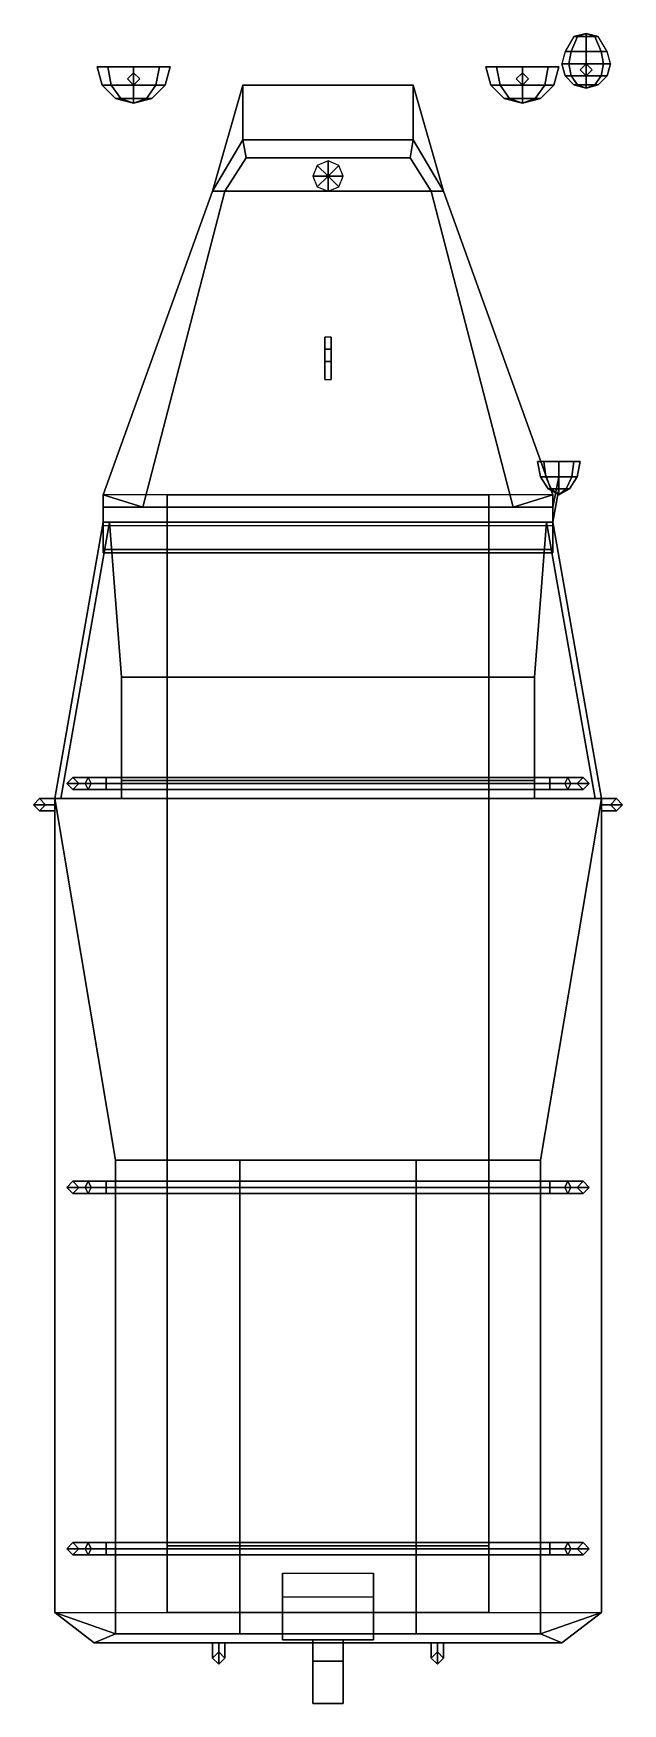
# Model space of a CAD drawing. Extents: x -0.97 to 0.97, y -2.95 to 2.55.
import ezdxf

# ---------------------------------------------------------------- set-up
doc = ezdxf.new("R2010")
doc.units = 0
doc.layers.get('0').update_dxf_attribs({"linetype": 'CONTINUOUS'})

msp = doc.modelspace()

# ---------------------------------------------------------------- linework, layer by layer
for points in [[(0.801, 2.49, 1.149), (0.8217, 2.54, 1.1283), (0.81, 2.54, 1.1), (0.7807, 2.49, 1.1)], [(0.85, 2.49, 1.1693), (0.85, 2.54, 1.14), (0.8217, 2.54, 1.1283), (0.801, 2.49, 1.149)], [(0.8217, 2.54, 1.1283), (0.85, 2.55, 1.1), (0.85, 2.55, 1.1), (0.81, 2.54, 1.1)], [(0.85, 2.54, 1.14), (0.85, 2.55, 1.1), (0.85, 2.55, 1.1), (0.8217, 2.54, 1.1283)], [(0.89, 2.54, 1.1), (0.85, 2.55, 1.1), (0.85, 2.55, 1.1), (0.8783, 2.54, 1.1283)], [(0.8783, 2.54, 1.1283), (0.85, 2.55, 1.1), (0.85, 2.55, 1.1), (0.85, 2.54, 1.14)], [(0.899, 2.49, 1.149), (0.8783, 2.54, 1.1283), (0.85, 2.54, 1.14), (0.85, 2.49, 1.1693)], [(0.9193, 2.49, 1.1), (0.89, 2.54, 1.1), (0.8783, 2.54, 1.1283), (0.899, 2.49, 1.149)], [(0.7934, 2.45, 1.1566), (0.801, 2.49, 1.149), (0.7807, 2.49, 1.1), (0.77, 2.45, 1.1)], [(0.85, 2.45, 1.18), (0.85, 2.49, 1.1693), (0.801, 2.49, 1.149), (0.7934, 2.45, 1.1566)], [(0.9066, 2.45, 1.1566), (0.899, 2.49, 1.149), (0.85, 2.49, 1.1693), (0.85, 2.45, 1.18)], [(0.93, 2.45, 1.1), (0.9193, 2.49, 1.1), (0.899, 2.49, 1.149), (0.9066, 2.45, 1.1566)], [(-0.7249, 2.44, 1.0451), (-0.76, 2.44, 1.13), (-0.7249, 2.44, 1.2149), (-0.64, 2.44, 1.25)], [(-0.7439, 2.38, 1.13), (-0.76, 2.44, 1.13), (-0.7249, 2.44, 1.0451), (-0.7135, 2.38, 1.0565)], [(-0.7135, 2.38, 1.2035), (-0.7249, 2.44, 1.2149), (-0.76, 2.44, 1.13), (-0.7439, 2.38, 1.13)], [(-0.64, 2.44, 1.01), (-0.7249, 2.44, 1.0451), (-0.64, 2.44, 1.25), (-0.5551, 2.44, 1.2149)], [(-0.7135, 2.38, 1.0565), (-0.7249, 2.44, 1.0451), (-0.64, 2.44, 1.01), (-0.64, 2.38, 1.0261)], [(-0.64, 2.38, 1.2339), (-0.64, 2.44, 1.25), (-0.7249, 2.44, 1.2149), (-0.7135, 2.38, 1.2035)], [(-0.5551, 2.44, 1.0451), (-0.64, 2.44, 1.01), (-0.5551, 2.44, 1.2149), (-0.52, 2.44, 1.13)], [(-0.64, 2.38, 1.0261), (-0.64, 2.44, 1.01), (-0.5551, 2.44, 1.0451), (-0.5665, 2.38, 1.0565)], [(-0.5665, 2.38, 1.2035), (-0.5551, 2.44, 1.2149), (-0.64, 2.44, 1.25), (-0.64, 2.38, 1.2339)], [(-0.5665, 2.38, 1.0565), (-0.5551, 2.44, 1.0451), (-0.52, 2.44, 1.13), (-0.5361, 2.38, 1.13)], [(-0.5361, 2.38, 1.13), (-0.52, 2.44, 1.13), (-0.5551, 2.44, 1.2149), (-0.5665, 2.38, 1.2035)], [(0.5361, 2.38, 1.13), (0.52, 2.44, 1.13), (0.5551, 2.44, 1.0451), (0.5665, 2.38, 1.0565)], [(0.5665, 2.38, 1.2035), (0.5551, 2.44, 1.2149), (0.52, 2.44, 1.13), (0.5361, 2.38, 1.13)], [(0.5551, 2.44, 1.0451), (0.52, 2.44, 1.13), (0.5551, 2.44, 1.2149), (0.64, 2.44, 1.25)], [(0.5665, 2.38, 1.0565), (0.5551, 2.44, 1.0451), (0.64, 2.44, 1.01), (0.64, 2.38, 1.0261)], [(0.64, 2.38, 1.2339), (0.64, 2.44, 1.25), (0.5551, 2.44, 1.2149), (0.5665, 2.38, 1.2035)], [(0.64, 2.44, 1.01), (0.5551, 2.44, 1.0451), (0.64, 2.44, 1.25), (0.7249, 2.44, 1.2149)], [(0.64, 2.38, 1.0261), (0.64, 2.44, 1.01), (0.7249, 2.44, 1.0451), (0.7135, 2.38, 1.0565)], [(0.7135, 2.38, 1.2035), (0.7249, 2.44, 1.2149), (0.64, 2.44, 1.25), (0.64, 2.38, 1.2339)], [(0.7249, 2.44, 1.0451), (0.64, 2.44, 1.01), (0.7249, 2.44, 1.2149), (0.76, 2.44, 1.13)], [(0.7135, 2.38, 1.0565), (0.7249, 2.44, 1.0451), (0.76, 2.44, 1.13), (0.7439, 2.38, 1.13)], [(0.7439, 2.38, 1.13), (0.76, 2.44, 1.13), (0.7249, 2.44, 1.2149), (0.7135, 2.38, 1.2035)], [(0.7807, 2.41, 1.1), (0.77, 2.45, 1.1), (0.7934, 2.45, 1.0434), (0.801, 2.41, 1.051)], [(0.801, 2.41, 1.149), (0.7934, 2.45, 1.1566), (0.77, 2.45, 1.1), (0.7807, 2.41, 1.1)], [(0.7934, 2.45, 1.0434), (0.77, 2.45, 1.1), (0.93, 2.45, 1.1)], [(0.801, 2.41, 1.051), (0.7934, 2.45, 1.0434), (0.85, 2.45, 1.02), (0.85, 2.41, 1.0307)], [(0.85, 2.41, 1.1693), (0.85, 2.45, 1.18), (0.7934, 2.45, 1.1566), (0.801, 2.41, 1.149)], [(0.85, 2.45, 1.02), (0.7934, 2.45, 1.0434), (0.93, 2.45, 1.1), (0.9066, 2.45, 1.0434)], [(0.85, 2.45, 0.89), (0.83, 2.43, 0.89), (0.83, 2.43, 1.04), (0.85, 2.45, 1.03)], [(0.83, 2.43, 0.89), (0.85, 2.41, 0.9), (0.85, 2.41, 1.03), (0.83, 2.43, 1.04)], [(0.85, 2.41, 1.0307), (0.85, 2.45, 1.02), (0.9066, 2.45, 1.0434), (0.899, 2.41, 1.051)], [(0.899, 2.41, 1.149), (0.9066, 2.45, 1.1566), (0.85, 2.45, 1.18), (0.85, 2.41, 1.1693)], [(0.87, 2.43, 0.89), (0.85, 2.45, 0.89), (0.85, 2.45, 1.03), (0.87, 2.43, 1.04)], [(0.85, 2.41, 0.9), (0.87, 2.43, 0.89), (0.87, 2.43, 1.04), (0.85, 2.41, 1.03)], [(0.899, 2.41, 1.051), (0.9066, 2.45, 1.0434), (0.93, 2.45, 1.1), (0.9193, 2.41, 1.1)], [(0.9193, 2.41, 1.1), (0.93, 2.45, 1.1), (0.9066, 2.45, 1.1566), (0.899, 2.41, 1.149)], [(-0.7, 2.3361, 1.13), (-0.7439, 2.38, 1.13), (-0.7135, 2.38, 1.0565), (-0.6824, 2.3361, 1.0876)], [(-0.6824, 2.3361, 1.1724), (-0.7135, 2.38, 1.2035), (-0.7439, 2.38, 1.13), (-0.7, 2.3361, 1.13)], [(-0.6824, 2.3361, 1.0876), (-0.7135, 2.38, 1.0565), (-0.64, 2.38, 1.0261), (-0.64, 2.3361, 1.07)], [(-0.64, 2.3361, 1.19), (-0.64, 2.38, 1.2339), (-0.7135, 2.38, 1.2035), (-0.6824, 2.3361, 1.1724)], [(-0.64, 2.42, 0.85), (-0.66, 2.4, 0.85), (-0.66, 2.4, 1.03), (-0.64, 2.42, 1.03)], [(-0.66, 2.4, 0.85), (-0.64, 2.38, 0.86), (-0.64, 2.38, 1.03), (-0.66, 2.4, 1.03)], [(-0.62, 2.4, 0.85), (-0.64, 2.42, 0.85), (-0.64, 2.42, 1.03), (-0.62, 2.4, 1.03)], [(-0.64, 2.38, 0.86), (-0.62, 2.4, 0.85), (-0.62, 2.4, 1.03), (-0.64, 2.38, 1.03)], [(-0.64, 2.3361, 1.07), (-0.64, 2.38, 1.0261), (-0.5665, 2.38, 1.0565), (-0.5976, 2.3361, 1.0876)], [(-0.5976, 2.3361, 1.1724), (-0.5665, 2.38, 1.2035), (-0.64, 2.38, 1.2339), (-0.64, 2.3361, 1.19)], [(-0.5976, 2.3361, 1.0876), (-0.5665, 2.38, 1.0565), (-0.5361, 2.38, 1.13), (-0.58, 2.3361, 1.13)], [(-0.58, 2.3361, 1.13), (-0.5361, 2.38, 1.13), (-0.5665, 2.38, 1.2035), (-0.5976, 2.3361, 1.1724)], [(-0.38, 2.03, 0.71), (-0.28, 2.38, 0.71), (0.28, 2.38, 0.71), (0.38, 2.03, 0.71)], [(-0.28, 2.2, 1.38), (-0.28, 2.38, 0.71), (-0.38, 2.03, 0.71), (-0.38, 2.03, 1.38)], [(0.28, 2.2, 1.38), (0.28, 2.38, 0.71), (-0.28, 2.38, 0.71), (-0.28, 2.2, 1.38)], [(0.38, 2.03, 0.71), (0.28, 2.38, 0.71), (0.28, 2.2, 1.38), (0.38, 2.03, 1.38)], [(0.58, 2.3361, 1.13), (0.5361, 2.38, 1.13), (0.5665, 2.38, 1.0565), (0.5976, 2.3361, 1.0876)], [(0.5976, 2.3361, 1.1724), (0.5665, 2.38, 1.2035), (0.5361, 2.38, 1.13), (0.58, 2.3361, 1.13)], [(0.5976, 2.3361, 1.0876), (0.5665, 2.38, 1.0565), (0.64, 2.38, 1.0261), (0.64, 2.3361, 1.07)], [(0.64, 2.3361, 1.19), (0.64, 2.38, 1.2339), (0.5665, 2.38, 1.2035), (0.5976, 2.3361, 1.1724)], [(0.64, 2.42, 0.85), (0.62, 2.4, 0.85), (0.62, 2.4, 1.03), (0.64, 2.42, 1.03)], [(0.62, 2.4, 0.85), (0.64, 2.38, 0.86), (0.64, 2.38, 1.03), (0.62, 2.4, 1.03)], [(0.66, 2.4, 0.85), (0.64, 2.42, 0.85), (0.64, 2.42, 1.03), (0.66, 2.4, 1.03)], [(0.64, 2.38, 0.86), (0.66, 2.4, 0.85), (0.66, 2.4, 1.03), (0.64, 2.38, 1.03)], [(0.64, 2.3361, 1.07), (0.64, 2.38, 1.0261), (0.7135, 2.38, 1.0565), (0.6824, 2.3361, 1.0876)], [(0.6824, 2.3361, 1.1724), (0.7135, 2.38, 1.2035), (0.64, 2.38, 1.2339), (0.64, 2.3361, 1.19)], [(0.6824, 2.3361, 1.0876), (0.7135, 2.38, 1.0565), (0.7439, 2.38, 1.13), (0.7, 2.3361, 1.13)], [(0.7, 2.3361, 1.13), (0.7439, 2.38, 1.13), (0.7135, 2.38, 1.2035), (0.6824, 2.3361, 1.1724)], [(0.81, 2.3807, 1.1), (0.7807, 2.41, 1.1), (0.801, 2.41, 1.051), (0.8217, 2.3807, 1.0717)], [(0.8217, 2.3807, 1.1283), (0.801, 2.41, 1.149), (0.7807, 2.41, 1.1), (0.81, 2.3807, 1.1)], [(0.8217, 2.3807, 1.0717), (0.801, 2.41, 1.051), (0.85, 2.41, 1.0307), (0.85, 2.3807, 1.06)], [(0.85, 2.3807, 1.14), (0.85, 2.41, 1.1693), (0.801, 2.41, 1.149), (0.8217, 2.3807, 1.1283)], [(0.85, 2.37, 1.1), (0.81, 2.3807, 1.1), (0.8217, 2.3807, 1.0717), (0.85, 2.37, 1.1)], [(0.85, 2.37, 1.1), (0.8217, 2.3807, 1.1283), (0.81, 2.3807, 1.1), (0.85, 2.37, 1.1)], [(0.85, 2.37, 1.1), (0.8217, 2.3807, 1.0717), (0.85, 2.3807, 1.06), (0.85, 2.37, 1.1)], [(0.85, 2.37, 1.1), (0.85, 2.3807, 1.14), (0.8217, 2.3807, 1.1283), (0.85, 2.37, 1.1)], [(0.85, 2.3807, 1.06), (0.85, 2.41, 1.0307), (0.899, 2.41, 1.051), (0.8783, 2.3807, 1.0717)], [(0.8783, 2.3807, 1.1283), (0.899, 2.41, 1.149), (0.85, 2.41, 1.1693), (0.85, 2.3807, 1.14)], [(0.85, 2.37, 1.1), (0.85, 2.3807, 1.06), (0.8783, 2.3807, 1.0717), (0.85, 2.37, 1.1)], [(0.85, 2.37, 1.1), (0.8783, 2.3807, 1.0717), (0.89, 2.3807, 1.1), (0.85, 2.37, 1.1)], [(0.85, 2.37, 1.1), (0.89, 2.3807, 1.1), (0.8783, 2.3807, 1.1283), (0.85, 2.37, 1.1)], [(0.85, 2.37, 1.1), (0.8783, 2.3807, 1.1283), (0.85, 2.3807, 1.14), (0.85, 2.37, 1.1)], [(0.8783, 2.3807, 1.0717), (0.899, 2.41, 1.051), (0.9193, 2.41, 1.1), (0.89, 2.3807, 1.1)], [(0.89, 2.3807, 1.1), (0.9193, 2.41, 1.1), (0.899, 2.41, 1.149), (0.8783, 2.3807, 1.1283)], [(-0.64, 2.32, 1.13), (-0.7, 2.3361, 1.13), (-0.6824, 2.3361, 1.0876), (-0.64, 2.32, 1.13)], [(-0.64, 2.32, 1.13), (-0.6824, 2.3361, 1.1724), (-0.7, 2.3361, 1.13), (-0.64, 2.32, 1.13)], [(-0.64, 2.32, 1.13), (-0.6824, 2.3361, 1.0876), (-0.64, 2.3361, 1.07), (-0.64, 2.32, 1.13)], [(-0.64, 2.32, 1.13), (-0.64, 2.3361, 1.19), (-0.6824, 2.3361, 1.1724), (-0.64, 2.32, 1.13)], [(-0.64, 2.32, 1.13), (-0.5976, 2.3361, 1.0876), (-0.58, 2.3361, 1.13), (-0.64, 2.32, 1.13)], [(-0.64, 2.32, 1.13), (-0.64, 2.3361, 1.07), (-0.5976, 2.3361, 1.0876), (-0.64, 2.32, 1.13)], [(-0.64, 2.32, 1.13), (-0.5976, 2.3361, 1.1724), (-0.64, 2.3361, 1.19), (-0.64, 2.32, 1.13)], [(-0.64, 2.32, 1.13), (-0.58, 2.3361, 1.13), (-0.5976, 2.3361, 1.1724), (-0.64, 2.32, 1.13)], [(0.64, 2.32, 1.13), (0.58, 2.3361, 1.13), (0.5976, 2.3361, 1.0876), (0.64, 2.32, 1.13)], [(0.64, 2.32, 1.13), (0.5976, 2.3361, 1.1724), (0.58, 2.3361, 1.13), (0.64, 2.32, 1.13)], [(0.64, 2.32, 1.13), (0.5976, 2.3361, 1.0876), (0.64, 2.3361, 1.07), (0.64, 2.32, 1.13)], [(0.64, 2.32, 1.13), (0.64, 2.3361, 1.19), (0.5976, 2.3361, 1.1724), (0.64, 2.32, 1.13)], [(0.64, 2.32, 1.13), (0.64, 2.3361, 1.07), (0.6824, 2.3361, 1.0876), (0.64, 2.32, 1.13)], [(0.64, 2.32, 1.13), (0.6824, 2.3361, 1.0876), (0.7, 2.3361, 1.13), (0.64, 2.32, 1.13)], [(0.64, 2.32, 1.13), (0.7, 2.3361, 1.13), (0.6824, 2.3361, 1.1724), (0.64, 2.32, 1.13)], [(0.64, 2.32, 1.13), (0.6824, 2.3361, 1.1724), (0.64, 2.3361, 1.19), (0.64, 2.32, 1.13)], [(-0.27, 2.14, 1.44), (-0.28, 2.2, 1.38), (-0.38, 2.03, 1.38), (-0.34, 2.03, 1.44)], [(0.27, 2.14, 1.44), (0.28, 2.2, 1.38), (-0.28, 2.2, 1.38), (-0.27, 2.14, 1.44)], [(0.38, 2.03, 1.38), (0.28, 2.2, 1.38), (0.27, 2.14, 1.44), (0.34, 2.03, 1.44)], [(0.34, 2.03, 1.44), (0.27, 2.14, 1.44), (-0.27, 2.14, 1.44), (-0.34, 2.03, 1.44)], [(-0.0354, 2.1154, 1.44), (-0.05, 2.08, 1.44), (0, 2.08, 1.46)], [(0, 2.13, 1.44), (-0.0354, 2.1154, 1.44), (0, 2.08, 1.46)], [(0.0354, 2.1154, 1.44), (0, 2.13, 1.44), (0, 2.08, 1.46)], [(0.05, 2.08, 1.44), (0.0354, 2.1154, 1.44), (0, 2.08, 1.46)], [(-0.05, 2.08, 1.44), (-0.0354, 2.0446, 1.44), (0, 2.08, 1.46)], [(-0.0354, 2.0446, 1.44), (0, 2.03, 1.44), (0, 2.08, 1.46)], [(0, 2.03, 1.44), (0.0354, 2.0446, 1.44), (0, 2.08, 1.46)], [(0.0354, 2.0446, 1.44), (0.05, 2.08, 1.44), (0, 2.08, 1.46)], [(-0.38, 2.03, 0.71), (-0.74, 1.03, 0.34), (-0.74, 1.03, 1.38), (-0.38, 2.03, 1.38)], [(0.38, 2.03, 0.71), (0.74, 1.03, 0.34), (-0.74, 1.03, 0.34), (-0.38, 2.03, 0.71)], [(-0.38, 2.03, 1.38), (-0.74, 1.03, 1.38), (-0.61, 0.99, 1.5), (-0.34, 2.03, 1.44)], [(-0.34, 2.03, 1.44), (-0.61, 0.99, 1.5), (0.61, 0.99, 1.5), (0.34, 2.03, 1.44)], [(0.61, 0.99, 1.5), (0.74, 1.03, 1.38), (0.38, 2.03, 1.38), (0.34, 2.03, 1.44)], [(0.74, 1.03, 1.38), (0.74, 1.03, 0.34), (0.38, 2.03, 0.71), (0.38, 2.03, 1.38)], [(-0.01, 1.55, 1.46), (-0.01, 1.41, 1.47), (-0.01, 1.47, 1.61), (-0.01, 1.51, 1.61)], [(0.01, 1.51, 1.61), (0.01, 1.55, 1.46), (-0.01, 1.55, 1.46), (-0.01, 1.51, 1.61)], [(0.01, 1.47, 1.61), (0.01, 1.41, 1.47), (0.01, 1.55, 1.46), (0.01, 1.51, 1.61)], [(-0.01, 1.51, 1.61), (-0.01, 1.47, 1.61), (0.01, 1.47, 1.61), (0.01, 1.51, 1.61)], [(-0.01, 1.47, 1.61), (-0.01, 1.41, 1.47), (0.01, 1.41, 1.47), (0.01, 1.47, 1.61)], [(0.6994, 1.09, 1.82), (0.69, 1.14, 1.82), (0.7105, 1.14, 1.7705), (0.7171, 1.09, 1.7771)], [(0.7171, 1.09, 1.8629), (0.7105, 1.14, 1.8695), (0.69, 1.14, 1.82), (0.6994, 1.09, 1.82)], [(0.7105, 1.14, 1.7705), (0.69, 1.14, 1.82), (0.7105, 1.14, 1.8695), (0.76, 1.14, 1.89)], [(0.7171, 1.09, 1.7771), (0.7105, 1.14, 1.7705), (0.76, 1.14, 1.75), (0.76, 1.09, 1.7594)], [(0.76, 1.09, 1.8806), (0.76, 1.14, 1.89), (0.7105, 1.14, 1.8695), (0.7171, 1.09, 1.8629)], [(0.76, 1.14, 1.75), (0.7105, 1.14, 1.7705), (0.76, 1.14, 1.89), (0.8095, 1.14, 1.8695)], [(0.76, 1.09, 1.7594), (0.76, 1.14, 1.75), (0.8095, 1.14, 1.7705), (0.8029, 1.09, 1.7771)], [(0.8029, 1.09, 1.8629), (0.8095, 1.14, 1.8695), (0.76, 1.14, 1.89), (0.76, 1.09, 1.8806)], [(0.8095, 1.14, 1.7705), (0.76, 1.14, 1.75), (0.8095, 1.14, 1.8695), (0.83, 1.14, 1.82)], [(0.8029, 1.09, 1.7771), (0.8095, 1.14, 1.7705), (0.83, 1.14, 1.82), (0.8206, 1.09, 1.82)], [(0.8206, 1.09, 1.82), (0.83, 1.14, 1.82), (0.8095, 1.14, 1.8695), (0.8029, 1.09, 1.8629)], [(0.725, 1.05, 1.82), (0.6994, 1.09, 1.82), (0.7171, 1.09, 1.7771), (0.7353, 1.05, 1.7953)], [(0.7353, 1.05, 1.8447), (0.7171, 1.09, 1.8629), (0.6994, 1.09, 1.82), (0.725, 1.05, 1.82)], [(0.7353, 1.05, 1.7953), (0.7171, 1.09, 1.7771), (0.76, 1.09, 1.7594), (0.76, 1.05, 1.785)], [(0.76, 1.05, 1.855), (0.76, 1.09, 1.8806), (0.7171, 1.09, 1.8629), (0.7353, 1.05, 1.8447)], [(0.76, 1.03, 1.82), (0.725, 1.05, 1.82), (0.7353, 1.05, 1.7953), (0.76, 1.03, 1.82)], [(0.76, 1.03, 1.82), (0.7353, 1.05, 1.8447), (0.725, 1.05, 1.82), (0.76, 1.03, 1.82)], [(0.76, 1.03, 1.82), (0.7353, 1.05, 1.7953), (0.76, 1.05, 1.785), (0.76, 1.03, 1.82)], [(0.76, 1.03, 1.82), (0.76, 1.05, 1.855), (0.7353, 1.05, 1.8447), (0.76, 1.03, 1.82)], [(0.74, 0.99, 1.5), (0.74, 0.94, 1.7), (0.76, 1.05, 1.79), (0.76, 1.09, 1.76)], [(0.76, 1.09, 1.76), (0.76, 1.05, 1.79), (0.74, 0.94, 1.7), (0.74, 0.99, 1.5)], [(0.76, 1.05, 1.785), (0.76, 1.09, 1.7594), (0.8029, 1.09, 1.7771), (0.7847, 1.05, 1.7953)], [(0.7847, 1.05, 1.8447), (0.8029, 1.09, 1.8629), (0.76, 1.09, 1.8806), (0.76, 1.05, 1.855)], [(0.76, 1.03, 1.82), (0.76, 1.05, 1.785), (0.7847, 1.05, 1.7953), (0.76, 1.03, 1.82)], [(0.76, 1.03, 1.82), (0.7847, 1.05, 1.7953), (0.795, 1.05, 1.82), (0.76, 1.03, 1.82)], [(0.76, 1.03, 1.82), (0.795, 1.05, 1.82), (0.7847, 1.05, 1.8447), (0.76, 1.03, 1.82)], [(0.76, 1.03, 1.82), (0.7847, 1.05, 1.8447), (0.76, 1.05, 1.855), (0.76, 1.03, 1.82)], [(0.7847, 1.05, 1.7953), (0.8029, 1.09, 1.7771), (0.8206, 1.09, 1.82), (0.795, 1.05, 1.82)], [(0.795, 1.05, 1.82), (0.8206, 1.09, 1.82), (0.8029, 1.09, 1.8629), (0.7847, 1.05, 1.8447)], [(-0.74, 1.03, 1.38), (-0.74, 0.99, 1.5), (-0.74, 0.99, 1.5), (-0.61, 0.99, 1.5)], [(-0.74, 1.03, 1.38), (-0.74, 0.94, 0.78), (-0.74, 0.94, 0.78), (-0.74, 0.99, 1.5)], [(-0.74, 1.03, 0.78), (-0.74, 0.94, 0.78), (-0.74, 0.94, 0.78), (-0.74, 1.03, 1.38)], [(-0.74, 0.99, 1.5), (-0.74, 0.94, 1.7), (0.74, 0.94, 1.7), (0.74, 0.99, 1.5)], [(-0.74, 0.99, 1.5), (-0.74, 0.94, 0.78), (-0.74, 0.94, 0.78), (-0.74, 0.94, 1.7)], [(-0.53, 1.03, 0.34), (-0.53, -2.43, 0.34), (-0.53, -2.65, 0.78), (-0.53, 1.03, 0.78)], [(0.53, 1.03, 0.34), (0.53, -2.43, 0.34), (-0.53, -2.43, 0.34), (-0.53, 1.03, 0.34)], [(0.53, -2.65, 0.78), (0.53, -2.43, 0.34), (0.53, 1.03, 0.34), (0.53, 1.03, 0.78)], [(0.74, 1.03, 1.38), (0.61, 0.99, 1.5), (0.61, 0.99, 1.5), (0.74, 0.99, 1.5)], [(0.74, 1.03, 1.38), (0.74, 0.99, 1.5), (0.74, 0.99, 1.5), (0.74, 0.94, 0.78)], [(0.74, 1.03, 0.78), (0.74, 1.03, 1.38), (0.74, 1.03, 1.38), (0.74, 0.94, 0.78)], [(0.74, 0.99, 1.5), (0.74, 0.94, 1.7), (0.74, 0.94, 1.7), (0.74, 0.94, 0.78)], [(-0.74, 0.94, 0.78), (-0.9, 0.03, 0.78), (-0.9, 0.03, 1.7), (-0.74, 0.94, 1.7)], [(-0.72, 0.94, 1.7), (-0.74, 0.94, 1.7), (-0.9, 0.03, 1.7), (-0.88, 0.03, 1.7)], [(-0.72, 0.94, 1), (-0.88, 0.03, 1), (-0.68, 0.03, 1), (-0.68, 0.43, 1)], [(-0.72, 0.94, 1), (-0.72, 0.94, 1.7), (-0.88, 0.03, 1.7), (-0.88, 0.03, 1)], [(-0.74, 0.94, 1.7), (-0.74, 0.85, 2.06), (0.74, 0.85, 2.06), (0.74, 0.94, 1.7)], [(-0.74, 0.94, 1.7), (-0.74, 0.93, 1.7), (-0.74, 0.84, 2.06), (-0.74, 0.85, 2.06)], [(0.72, 0.94, 1), (-0.72, 0.94, 1), (-0.68, 0.43, 1), (0.68, 0.43, 1)], [(0.72, 0.94, 1.7), (-0.72, 0.94, 1.7), (-0.72, 0.94, 1), (0.72, 0.94, 1)], [(0.68, 0.43, 1), (0.68, 0.03, 1), (0.88, 0.03, 1), (0.72, 0.94, 1)], [(0.74, 0.94, 1.7), (0.72, 0.94, 1.7), (0.88, 0.03, 1.7), (0.9, 0.03, 1.7)], [(0.72, 0.94, 1.7), (0.72, 0.94, 1), (0.88, 0.03, 1), (0.88, 0.03, 1.7)], [(0.9, 0.03, 1.7), (0.9, 0.03, 0.78), (0.74, 0.94, 0.78), (0.74, 0.94, 1.7)], [(0.74, 0.85, 2.06), (0.74, 0.84, 2.06), (0.74, 0.93, 1.7), (0.74, 0.94, 1.7)], [(-0.74, 0.84, 2.06), (-0.74, 0.93, 1.7), (0.74, 0.93, 1.7), (0.74, 0.84, 2.06)], [(-0.74, 0.85, 2.06), (-0.74, 0.84, 2.06), (0.74, 0.84, 2.06), (0.74, 0.85, 2.06)], [(0.68, 0.43, 1.34), (-0.68, 0.43, 1.34), (-0.68, 0.09, 1.34), (0.68, 0.09, 1.34)], [(0.68, 0.43, 1), (-0.68, 0.43, 1), (-0.68, 0.43, 1.34), (0.68, 0.43, 1.34)], [(-0.68, 0.43, 1.34), (-0.68, 0.43, 1), (-0.68, 0.03, 1), (-0.68, 0.09, 1.34)], [(0.68, 0.43, 1), (0.68, 0.43, 1.34), (0.68, 0.09, 1.34), (0.68, 0.03, 1)], [(-0.84, 0.1, 1.7), (-0.86, 0.08, 1.7), (-0.86, 0.08, 2.11), (-0.84, 0.1, 2.11)], [(-0.84, 0.1, 2.11), (-0.86, 0.08, 2.11), (-0.8, 0.08, 2.2), (-0.79, 0.1, 2.18)], [(-0.86, 0.08, 1.7), (-0.84, 0.06, 1.7), (-0.84, 0.06, 2.11), (-0.86, 0.08, 2.11)], [(-0.86, 0.08, 2.11), (-0.84, 0.06, 2.11), (-0.79, 0.06, 2.18), (-0.8, 0.08, 2.2)], [(-0.82, 0.08, 1.7), (-0.84, 0.1, 1.7), (-0.84, 0.1, 2.11), (-0.82, 0.08, 2.11)], [(-0.82, 0.08, 2.11), (-0.84, 0.1, 2.11), (-0.79, 0.1, 2.18), (-0.78, 0.08, 2.16)], [(-0.84, 0.06, 1.7), (-0.82, 0.08, 1.7), (-0.82, 0.08, 2.11), (-0.84, 0.06, 2.11)], [(-0.84, 0.06, 2.11), (-0.82, 0.08, 2.11), (-0.78, 0.08, 2.16), (-0.79, 0.06, 2.18)], [(-0.79, 0.1, 2.18), (-0.8, 0.08, 2.2), (-0.73, 0.08, 2.23), (-0.73, 0.1, 2.21)], [(-0.8, 0.08, 2.2), (-0.79, 0.06, 2.18), (-0.73, 0.06, 2.21), (-0.73, 0.08, 2.23)], [(-0.78, 0.08, 2.16), (-0.79, 0.1, 2.18), (-0.73, 0.1, 2.21), (-0.73, 0.08, 2.19)], [(-0.79, 0.06, 2.18), (-0.78, 0.08, 2.16), (-0.73, 0.08, 2.19), (-0.73, 0.06, 2.21)], [(-0.73, 0.08, 2.19), (-0.73, 0.1, 2.21), (0.73, 0.1, 2.21), (0.73, 0.08, 2.19)], [(-0.73, 0.1, 2.21), (-0.73, 0.08, 2.23), (0.73, 0.08, 2.23), (0.73, 0.1, 2.21)], [(-0.73, 0.06, 2.21), (-0.73, 0.08, 2.19), (0.73, 0.08, 2.19), (0.73, 0.06, 2.21)], [(-0.73, 0.08, 2.23), (-0.73, 0.06, 2.21), (0.73, 0.06, 2.21), (0.73, 0.08, 2.23)], [(0.68, 0.09, 1.34), (-0.68, 0.09, 1.34), (-0.68, 0.09, 1.7), (0.68, 0.09, 1.7)], [(0.68, 0.09, 1.7), (-0.68, 0.09, 1.7), (-0.68, 0.03, 1.7), (0.68, 0.03, 1.7)], [(-0.68, 0.09, 1.7), (-0.68, 0.09, 1.34), (-0.68, 0.03, 1), (-0.68, 0.03, 1.7)], [(0.68, 0.09, 1.34), (0.68, 0.09, 1.7), (0.68, 0.03, 1.7), (0.68, 0.03, 1)], [(0.79, 0.1, 2.18), (0.78, 0.08, 2.16), (0.73, 0.08, 2.19), (0.73, 0.1, 2.21)], [(0.8, 0.08, 2.2), (0.79, 0.1, 2.18), (0.73, 0.1, 2.21), (0.73, 0.08, 2.23)], [(0.78, 0.08, 2.16), (0.79, 0.06, 2.18), (0.73, 0.06, 2.21), (0.73, 0.08, 2.19)], [(0.79, 0.06, 2.18), (0.8, 0.08, 2.2), (0.73, 0.08, 2.23), (0.73, 0.06, 2.21)], [(0.84, 0.1, 2.11), (0.82, 0.08, 2.11), (0.78, 0.08, 2.16), (0.79, 0.1, 2.18)], [(0.82, 0.08, 2.11), (0.84, 0.06, 2.11), (0.79, 0.06, 2.18), (0.78, 0.08, 2.16)], [(0.86, 0.08, 2.11), (0.84, 0.1, 2.11), (0.79, 0.1, 2.18), (0.8, 0.08, 2.2)], [(0.84, 0.06, 2.11), (0.86, 0.08, 2.11), (0.8, 0.08, 2.2), (0.79, 0.06, 2.18)], [(0.84, 0.1, 1.7), (0.82, 0.08, 1.7), (0.82, 0.08, 2.11), (0.84, 0.1, 2.11)], [(0.82, 0.08, 1.7), (0.84, 0.06, 1.7), (0.84, 0.06, 2.11), (0.82, 0.08, 2.11)], [(0.86, 0.08, 1.7), (0.84, 0.1, 1.7), (0.84, 0.1, 2.11), (0.86, 0.08, 2.11)], [(0.84, 0.06, 1.7), (0.86, 0.08, 1.7), (0.86, 0.08, 2.11), (0.84, 0.06, 2.11)], [(-0.95, 0.03, 1.16), (-0.97, 0.01, 1.14), (-0.97, 0.01, 1.46), (-0.95, 0.03, 1.44)], [(-0.97, 0.01, 1.14), (-0.95, 0.03, 1.16), (-0.9, 0.03, 1.16), (-0.9, 0.01, 1.14)], [(-0.95, 0.03, 1.44), (-0.97, 0.01, 1.46), (-0.9, 0.01, 1.46), (-0.9, 0.03, 1.44)], [(-0.97, 0.01, 1.14), (-0.95, -0.01, 1.16), (-0.95, -0.01, 1.44), (-0.97, 0.01, 1.46)], [(-0.95, -0.01, 1.16), (-0.97, 0.01, 1.14), (-0.9, 0.01, 1.14), (-0.9, -0.01, 1.16)], [(-0.97, 0.01, 1.46), (-0.95, -0.01, 1.44), (-0.9, -0.01, 1.44), (-0.9, 0.01, 1.46)], [(-0.93, 0.01, 1.18), (-0.95, 0.03, 1.16), (-0.95, 0.03, 1.44), (-0.93, 0.01, 1.42)], [(-0.95, 0.03, 1.16), (-0.93, 0.01, 1.18), (-0.9, 0.01, 1.18), (-0.9, 0.03, 1.16)], [(-0.93, 0.01, 1.42), (-0.95, 0.03, 1.44), (-0.9, 0.03, 1.44), (-0.9, 0.01, 1.42)], [(-0.95, -0.01, 1.16), (-0.93, 0.01, 1.18), (-0.93, 0.01, 1.42), (-0.95, -0.01, 1.44)], [(-0.93, 0.01, 1.18), (-0.95, -0.01, 1.16), (-0.9, -0.01, 1.16), (-0.9, 0.01, 1.18)], [(-0.95, -0.01, 1.44), (-0.93, 0.01, 1.42), (-0.9, 0.01, 1.42), (-0.9, -0.01, 1.44)], [(-0.9, 0.03, 0.78), (-0.9, -2.65, 0.78), (-0.9, -2.65, 1.7), (-0.9, 0.03, 1.7)], [(-0.7, -1.16, 1.7), (-0.9, 0.03, 1.7), (-0.9, -2.65, 1.7), (-0.7, -2.72, 1.7)], [(0.9, 0.03, 1.7), (-0.9, 0.03, 1.7), (-0.7, -1.16, 1.7), (0.7, -1.16, 1.7)], [(-0.68, 0.03, 1.7), (-0.68, 0.03, 1), (-0.88, 0.03, 1), (-0.88, 0.03, 1.7)], [(0.68, 0.03, 1), (0.68, 0.03, 1.7), (0.88, 0.03, 1.7), (0.88, 0.03, 1)], [(0.9, 0.03, 1.7), (0.7, -1.16, 1.7), (0.7, -2.72, 1.7), (0.9, -2.65, 1.7)], [(0.9, -2.65, 1.7), (0.9, -2.65, 0.78), (0.9, 0.03, 0.78), (0.9, 0.03, 1.7)], [(0.93, 0.01, 1.18), (0.95, 0.03, 1.16), (0.9, 0.03, 1.16), (0.9, 0.01, 1.18)], [(0.95, 0.03, 1.16), (0.97, 0.01, 1.14), (0.9, 0.01, 1.14), (0.9, 0.03, 1.16)], [(0.95, 0.03, 1.44), (0.93, 0.01, 1.42), (0.9, 0.01, 1.42), (0.9, 0.03, 1.44)], [(0.97, 0.01, 1.46), (0.95, 0.03, 1.44), (0.9, 0.03, 1.44), (0.9, 0.01, 1.46)], [(0.95, -0.01, 1.16), (0.93, 0.01, 1.18), (0.9, 0.01, 1.18), (0.9, -0.01, 1.16)], [(0.97, 0.01, 1.14), (0.95, -0.01, 1.16), (0.9, -0.01, 1.16), (0.9, 0.01, 1.14)], [(0.93, 0.01, 1.42), (0.95, -0.01, 1.44), (0.9, -0.01, 1.44), (0.9, 0.01, 1.42)], [(0.95, -0.01, 1.44), (0.97, 0.01, 1.46), (0.9, 0.01, 1.46), (0.9, -0.01, 1.44)], [(0.95, 0.03, 1.16), (0.93, 0.01, 1.18), (0.93, 0.01, 1.42), (0.95, 0.03, 1.44)], [(0.93, 0.01, 1.18), (0.95, -0.01, 1.16), (0.95, -0.01, 1.44), (0.93, 0.01, 1.42)], [(0.97, 0.01, 1.14), (0.95, 0.03, 1.16), (0.95, 0.03, 1.44), (0.97, 0.01, 1.46)], [(0.95, -0.01, 1.16), (0.97, 0.01, 1.14), (0.97, 0.01, 1.46), (0.95, -0.01, 1.44)], [(-0.29, -1.16, 1.34), (-0.7, -1.16, 1.34), (-0.7, -2.72, 1.34), (-0.29, -2.72, 1.34)], [(-0.7, -1.16, 1.34), (-0.7, -1.16, 1.7), (-0.7, -2.72, 1.7), (-0.7, -2.72, 1.34)], [(0.7, -1.16, 1.7), (-0.7, -1.16, 1.7), (-0.7, -1.16, 1.34), (0.7, -1.16, 1.34)], [(0.29, -1.16, 1.02), (-0.29, -1.16, 1.02), (-0.29, -2.72, 1.02), (0.29, -2.72, 1.02)], [(-0.29, -2.72, 1.02), (-0.29, -1.16, 1.02), (-0.29, -1.16, 1.34), (-0.29, -2.72, 1.34)], [(-0.29, -1.16, 1.02), (0.29, -1.16, 1.02), (0.29, -1.16, 1.34), (-0.29, -1.16, 1.34)], [(0.7, -1.16, 1.34), (0.29, -1.16, 1.34), (0.29, -2.72, 1.34), (0.7, -2.72, 1.34)], [(0.29, -1.16, 1.02), (0.29, -2.72, 1.02), (0.29, -2.72, 1.34), (0.29, -1.16, 1.34)], [(0.7, -1.16, 1.7), (0.7, -1.16, 1.34), (0.7, -2.72, 1.34), (0.7, -2.72, 1.7)], [(-0.84, -1.23, 1.7), (-0.86, -1.25, 1.7), (-0.86, -1.25, 2.11), (-0.84, -1.23, 2.11)], [(-0.84, -1.23, 2.11), (-0.86, -1.25, 2.11), (-0.8, -1.25, 2.2), (-0.79, -1.23, 2.18)], [(-0.86, -1.25, 1.7), (-0.84, -1.27, 1.7), (-0.84, -1.27, 2.11), (-0.86, -1.25, 2.11)], [(-0.86, -1.25, 2.11), (-0.84, -1.27, 2.11), (-0.79, -1.27, 2.18), (-0.8, -1.25, 2.2)], [(-0.82, -1.25, 1.7), (-0.84, -1.23, 1.7), (-0.84, -1.23, 2.11), (-0.82, -1.25, 2.11)], [(-0.82, -1.25, 2.11), (-0.84, -1.23, 2.11), (-0.79, -1.23, 2.18), (-0.78, -1.25, 2.16)], [(-0.84, -1.27, 1.7), (-0.82, -1.25, 1.7), (-0.82, -1.25, 2.11), (-0.84, -1.27, 2.11)], [(-0.84, -1.27, 2.11), (-0.82, -1.25, 2.11), (-0.78, -1.25, 2.16), (-0.79, -1.27, 2.18)], [(-0.79, -1.23, 2.18), (-0.8, -1.25, 2.2), (-0.73, -1.25, 2.23), (-0.73, -1.23, 2.21)], [(-0.8, -1.25, 2.2), (-0.79, -1.27, 2.18), (-0.73, -1.27, 2.21), (-0.73, -1.25, 2.23)], [(-0.78, -1.25, 2.16), (-0.79, -1.23, 2.18), (-0.73, -1.23, 2.21), (-0.73, -1.25, 2.19)], [(-0.79, -1.27, 2.18), (-0.78, -1.25, 2.16), (-0.73, -1.25, 2.19), (-0.73, -1.27, 2.21)], [(-0.73, -1.25, 2.19), (-0.73, -1.23, 2.21), (0.73, -1.23, 2.21), (0.73, -1.25, 2.19)], [(-0.73, -1.23, 2.21), (-0.73, -1.25, 2.23), (0.73, -1.25, 2.23), (0.73, -1.23, 2.21)], [(-0.73, -1.27, 2.21), (-0.73, -1.25, 2.19), (0.73, -1.25, 2.19), (0.73, -1.27, 2.21)], [(-0.73, -1.25, 2.23), (-0.73, -1.27, 2.21), (0.73, -1.27, 2.21), (0.73, -1.25, 2.23)], [(0.79, -1.23, 2.18), (0.78, -1.25, 2.16), (0.73, -1.25, 2.19), (0.73, -1.23, 2.21)], [(0.8, -1.25, 2.2), (0.79, -1.23, 2.18), (0.73, -1.23, 2.21), (0.73, -1.25, 2.23)], [(0.78, -1.25, 2.16), (0.79, -1.27, 2.18), (0.73, -1.27, 2.21), (0.73, -1.25, 2.19)], [(0.79, -1.27, 2.18), (0.8, -1.25, 2.2), (0.73, -1.25, 2.23), (0.73, -1.27, 2.21)], [(0.84, -1.23, 2.11), (0.82, -1.25, 2.11), (0.78, -1.25, 2.16), (0.79, -1.23, 2.18)], [(0.82, -1.25, 2.11), (0.84, -1.27, 2.11), (0.79, -1.27, 2.18), (0.78, -1.25, 2.16)], [(0.86, -1.25, 2.11), (0.84, -1.23, 2.11), (0.79, -1.23, 2.18), (0.8, -1.25, 2.2)], [(0.84, -1.27, 2.11), (0.86, -1.25, 2.11), (0.8, -1.25, 2.2), (0.79, -1.27, 2.18)], [(0.84, -1.23, 1.7), (0.82, -1.25, 1.7), (0.82, -1.25, 2.11), (0.84, -1.23, 2.11)], [(0.82, -1.25, 1.7), (0.84, -1.27, 1.7), (0.84, -1.27, 2.11), (0.82, -1.25, 2.11)], [(0.86, -1.25, 1.7), (0.84, -1.23, 1.7), (0.84, -1.23, 2.11), (0.86, -1.25, 2.11)], [(0.84, -1.27, 1.7), (0.86, -1.25, 1.7), (0.86, -1.25, 2.11), (0.84, -1.27, 2.11)], [(-0.84, -2.42, 2.08), (-0.86, -2.44, 2.08), (-0.8, -2.44, 2.17), (-0.79, -2.42, 2.15)], [(-0.84, -2.42, 1.7), (-0.86, -2.44, 1.7), (-0.86, -2.44, 2.08), (-0.84, -2.42, 2.08)], [(-0.82, -2.44, 2.08), (-0.84, -2.42, 2.08), (-0.79, -2.42, 2.15), (-0.78, -2.44, 2.13)], [(-0.82, -2.44, 1.7), (-0.84, -2.42, 1.7), (-0.84, -2.42, 2.08), (-0.82, -2.44, 2.08)], [(-0.79, -2.42, 2.15), (-0.8, -2.44, 2.17), (-0.73, -2.44, 2.2), (-0.73, -2.42, 2.18)], [(-0.78, -2.44, 2.13), (-0.79, -2.42, 2.15), (-0.73, -2.42, 2.18), (-0.73, -2.44, 2.16)], [(-0.73, -2.44, 2.16), (-0.73, -2.42, 2.18), (0.73, -2.42, 2.18), (0.73, -2.44, 2.16)], [(-0.73, -2.42, 2.18), (-0.73, -2.44, 2.2), (0.73, -2.44, 2.2), (0.73, -2.42, 2.18)], [(0.79, -2.42, 2.15), (0.78, -2.44, 2.13), (0.73, -2.44, 2.16), (0.73, -2.42, 2.18)], [(0.8, -2.44, 2.17), (0.79, -2.42, 2.15), (0.73, -2.42, 2.18), (0.73, -2.44, 2.2)], [(0.84, -2.42, 2.08), (0.82, -2.44, 2.08), (0.78, -2.44, 2.13), (0.79, -2.42, 2.15)], [(0.86, -2.44, 2.08), (0.84, -2.42, 2.08), (0.79, -2.42, 2.15), (0.8, -2.44, 2.17)], [(0.84, -2.42, 1.7), (0.82, -2.44, 1.7), (0.82, -2.44, 2.08), (0.84, -2.42, 2.08)], [(0.86, -2.44, 1.7), (0.84, -2.42, 1.7), (0.84, -2.42, 2.08), (0.86, -2.44, 2.08)], [(-0.86, -2.44, 2.08), (-0.84, -2.46, 2.08), (-0.79, -2.46, 2.15), (-0.8, -2.44, 2.17)], [(-0.86, -2.44, 1.7), (-0.84, -2.46, 1.7), (-0.84, -2.46, 2.08), (-0.86, -2.44, 2.08)], [(-0.84, -2.46, 2.08), (-0.82, -2.44, 2.08), (-0.78, -2.44, 2.13), (-0.79, -2.46, 2.15)], [(-0.84, -2.46, 1.7), (-0.82, -2.44, 1.7), (-0.82, -2.44, 2.08), (-0.84, -2.46, 2.08)], [(-0.8, -2.44, 2.17), (-0.79, -2.46, 2.15), (-0.73, -2.46, 2.18), (-0.73, -2.44, 2.2)], [(-0.79, -2.46, 2.15), (-0.78, -2.44, 2.13), (-0.73, -2.44, 2.16), (-0.73, -2.46, 2.18)], [(-0.73, -2.46, 2.18), (-0.73, -2.44, 2.16), (0.73, -2.44, 2.16), (0.73, -2.46, 2.18)], [(-0.73, -2.44, 2.2), (-0.73, -2.46, 2.18), (0.73, -2.46, 2.18), (0.73, -2.44, 2.2)], [(-0.53, -2.65, 0.78), (-0.53, -2.43, 0.34), (0.53, -2.43, 0.34), (0.53, -2.65, 0.78)], [(0.78, -2.44, 2.13), (0.79, -2.46, 2.15), (0.73, -2.46, 2.18), (0.73, -2.44, 2.16)], [(0.79, -2.46, 2.15), (0.8, -2.44, 2.17), (0.73, -2.44, 2.2), (0.73, -2.46, 2.18)], [(0.82, -2.44, 2.08), (0.84, -2.46, 2.08), (0.79, -2.46, 2.15), (0.78, -2.44, 2.13)], [(0.84, -2.46, 2.08), (0.86, -2.44, 2.08), (0.8, -2.44, 2.17), (0.79, -2.46, 2.15)], [(0.82, -2.44, 1.7), (0.84, -2.46, 1.7), (0.84, -2.46, 2.08), (0.82, -2.44, 2.08)], [(0.84, -2.46, 1.7), (0.86, -2.44, 1.7), (0.86, -2.44, 2.08), (0.84, -2.46, 2.08)], [(-0.15, -2.52, 0.53), (-0.15, -2.74, 0.53), (-0.15, -2.74, 0.69), (-0.15, -2.6, 0.69)], [(0.15, -2.52, 0.53), (0.15, -2.74, 0.53), (-0.15, -2.74, 0.53), (-0.15, -2.52, 0.53)], [(0.15, -2.74, 0.69), (0.15, -2.74, 0.53), (0.15, -2.52, 0.53), (0.15, -2.6, 0.69)], [(-0.15, -2.6, 0.69), (-0.15, -2.74, 0.69), (0.15, -2.74, 0.69), (0.15, -2.6, 0.69)], [(-0.9, -2.65, 0.78), (-0.77, -2.75, 1.06), (-0.77, -2.75, 1.7), (-0.9, -2.65, 1.7)], [(0.9, -2.65, 0.78), (0.77, -2.75, 1.06), (-0.77, -2.75, 1.06), (-0.9, -2.65, 0.78)], [(-0.7, -2.72, 1.7), (-0.9, -2.65, 1.7), (-0.77, -2.75, 1.7), (-0.7, -2.72, 1.7)], [(0.9, -2.65, 1.7), (0.7, -2.72, 1.7), (0.77, -2.75, 1.7)], [(0.77, -2.75, 1.7), (0.77, -2.75, 1.06), (0.9, -2.65, 0.78), (0.9, -2.65, 1.7)], [(-0.7, -2.72, 1.7), (-0.77, -2.75, 1.7), (0.77, -2.75, 1.7), (0.7, -2.72, 1.7)], [(-0.77, -2.75, 1.7), (-0.77, -2.75, 1.06), (0.77, -2.75, 1.06), (0.77, -2.75, 1.7)], [(0.7, -2.72, 1.34), (-0.7, -2.72, 1.34), (-0.7, -2.72, 1.7), (0.7, -2.72, 1.7)], [(-0.38, -2.8, 1.44), (-0.36, -2.82, 1.46), (-0.36, -2.75, 1.46), (-0.38, -2.75, 1.44)], [(-0.36, -2.78, 1.42), (-0.38, -2.8, 1.44), (-0.38, -2.75, 1.44), (-0.36, -2.75, 1.42)], [(-0.38, -2.8, 1.16), (-0.36, -2.78, 1.18), (-0.36, -2.75, 1.18), (-0.38, -2.75, 1.16)], [(-0.36, -2.82, 1.14), (-0.38, -2.8, 1.16), (-0.38, -2.75, 1.16), (-0.36, -2.75, 1.14)], [(-0.34, -2.8, 1.44), (-0.36, -2.78, 1.42), (-0.36, -2.75, 1.42), (-0.34, -2.75, 1.44)], [(-0.36, -2.82, 1.46), (-0.34, -2.8, 1.44), (-0.34, -2.75, 1.44), (-0.36, -2.75, 1.46)], [(-0.34, -2.8, 1.16), (-0.36, -2.82, 1.14), (-0.36, -2.75, 1.14), (-0.34, -2.75, 1.16)], [(-0.36, -2.78, 1.18), (-0.34, -2.8, 1.16), (-0.34, -2.75, 1.16), (-0.36, -2.75, 1.18)], [(0.29, -2.72, 1.02), (-0.29, -2.72, 1.02), (-0.29, -2.72, 1.34), (0.29, -2.72, 1.34)], [(-0.15, -2.74, 0.69), (-0.15, -2.74, 0.53), (0.15, -2.74, 0.53), (0.15, -2.74, 0.69)], [(-0.05, -2.74, 0.6), (-0.05, -2.81, 0.6), (-0.05, -2.81, 0.69), (-0.05, -2.74, 0.69)], [(0.05, -2.74, 0.6), (0.05, -2.81, 0.6), (-0.05, -2.81, 0.6), (-0.05, -2.74, 0.6)], [(-0.05, -2.74, 0.69), (-0.05, -2.81, 0.69), (0.05, -2.81, 0.69), (0.05, -2.74, 0.69)], [(0.05, -2.81, 0.69), (0.05, -2.81, 0.6), (0.05, -2.74, 0.6), (0.05, -2.74, 0.69)], [(0.34, -2.8, 1.44), (0.36, -2.82, 1.46), (0.36, -2.75, 1.46), (0.34, -2.75, 1.44)], [(0.36, -2.78, 1.42), (0.34, -2.8, 1.44), (0.34, -2.75, 1.44), (0.36, -2.75, 1.42)], [(0.34, -2.8, 1.16), (0.36, -2.78, 1.18), (0.36, -2.75, 1.18), (0.34, -2.75, 1.16)], [(0.36, -2.82, 1.14), (0.34, -2.8, 1.16), (0.34, -2.75, 1.16), (0.36, -2.75, 1.14)], [(0.38, -2.8, 1.44), (0.36, -2.78, 1.42), (0.36, -2.75, 1.42), (0.38, -2.75, 1.44)], [(0.36, -2.82, 1.46), (0.38, -2.8, 1.44), (0.38, -2.75, 1.44), (0.36, -2.75, 1.46)], [(0.38, -2.8, 1.16), (0.36, -2.82, 1.14), (0.36, -2.75, 1.14), (0.38, -2.75, 1.16)], [(0.36, -2.78, 1.18), (0.38, -2.8, 1.16), (0.38, -2.75, 1.16), (0.36, -2.75, 1.18)], [(-0.36, -2.78, 1.18), (-0.38, -2.8, 1.16), (-0.38, -2.8, 1.44), (-0.36, -2.78, 1.42)], [(-0.38, -2.8, 1.16), (-0.36, -2.82, 1.14), (-0.36, -2.82, 1.46), (-0.38, -2.8, 1.44)], [(-0.34, -2.8, 1.16), (-0.36, -2.78, 1.18), (-0.36, -2.78, 1.42), (-0.34, -2.8, 1.44)], [(-0.36, -2.82, 1.14), (-0.34, -2.8, 1.16), (-0.34, -2.8, 1.44), (-0.36, -2.82, 1.46)], [(0.36, -2.78, 1.18), (0.34, -2.8, 1.16), (0.34, -2.8, 1.44), (0.36, -2.78, 1.42)], [(0.34, -2.8, 1.16), (0.36, -2.82, 1.14), (0.36, -2.82, 1.46), (0.34, -2.8, 1.44)], [(0.38, -2.8, 1.16), (0.36, -2.78, 1.18), (0.36, -2.78, 1.42), (0.38, -2.8, 1.44)], [(0.36, -2.82, 1.14), (0.38, -2.8, 1.16), (0.38, -2.8, 1.44), (0.36, -2.82, 1.46)], [(-0.05, -2.81, 0.66), (-0.05, -2.81, 0.63), (0.05, -2.81, 0.63), (0.05, -2.81, 0.66)], [(-0.05, -2.81, 0.66), (-0.05, -2.95, 0.69), (-0.05, -2.95, 0.72), (-0.05, -2.81, 0.69)], [(0.05, -2.81, 0.66), (0.05, -2.95, 0.69), (-0.05, -2.95, 0.69), (-0.05, -2.81, 0.66)], [(-0.05, -2.81, 0.69), (-0.05, -2.95, 0.72), (0.05, -2.95, 0.72), (0.05, -2.81, 0.69)], [(-0.05, -2.81, 0.6), (-0.05, -2.95, 0.56), (-0.05, -2.95, 0.6), (-0.05, -2.81, 0.63)], [(0.05, -2.81, 0.6), (0.05, -2.95, 0.56), (-0.05, -2.95, 0.56), (-0.05, -2.81, 0.6)], [(-0.05, -2.81, 0.63), (-0.05, -2.95, 0.6), (0.05, -2.95, 0.6), (0.05, -2.81, 0.63)], [(0.05, -2.95, 0.72), (0.05, -2.95, 0.69), (0.05, -2.81, 0.66), (0.05, -2.81, 0.69)], [(0.05, -2.95, 0.6), (0.05, -2.95, 0.56), (0.05, -2.81, 0.6), (0.05, -2.81, 0.63)], [(-0.05, -2.95, 0.72), (-0.05, -2.95, 0.69), (0.05, -2.95, 0.69), (0.05, -2.95, 0.72)], [(-0.05, -2.95, 0.6), (-0.05, -2.95, 0.56), (0.05, -2.95, 0.56), (0.05, -2.95, 0.6)]]:
    msp.add_3dface(points)

doc.saveas('drawing.dxf')
